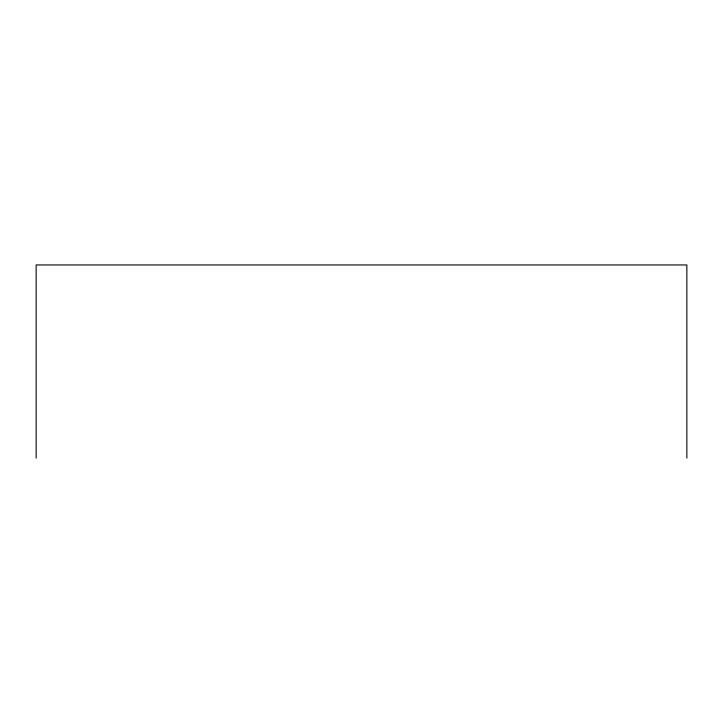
<?xml version="1.0" encoding="UTF-8"?>
<svg xmlns="http://www.w3.org/2000/svg" width="723" height="723" viewBox="0 0 723 723"><rect width="100%" height="100%" fill="white"/><g stroke="black" fill="none" stroke-linecap="round" stroke-linejoin="round"><path stroke-width="1.08" d="M686.85 458.048L686.85 264.952L36.15 264.952L36.15 458.048"/></g></svg>
